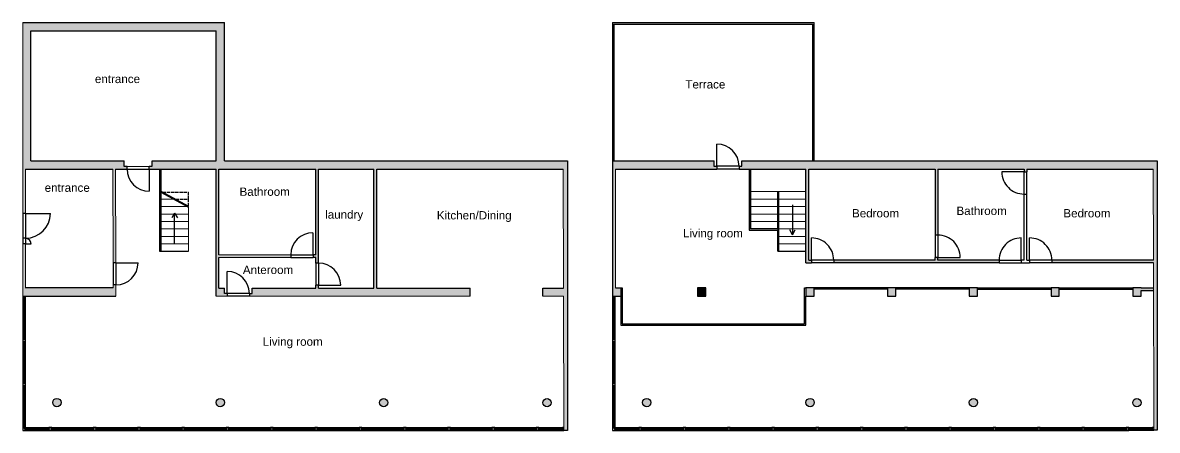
# Model space of a CAD drawing. Header units: millimetres. Extents: x 1777 to 12210, y 718 to 13284.
# Drawn here: x 4016 to 8114, y 7671 to 9146 of the extents above; entities that cross this region are included whole.
import ezdxf

# ---------------------------------------------------------------- set-up
doc = ezdxf.new("R2010")
doc.units = ezdxf.units.MM
doc.linetypes.add('ACAD_ISO02W100', pattern=[15, 12, -3])
doc.layers.add('0-construction line', color=1, linetype='Continuous', lineweight=30)
doc.layers.add('L2_VISTA', color=2, linetype='Continuous', lineweight=25)
for name, color, linetype in [('glass', 4, 'Continuous'), ('infissi', 8, 'Continuous'), ('linee a vista', 5, 'Continuous'), ('sectioned walls', 7, 'Continuous')]:
    doc.layers.add(name, color=color, linetype=linetype)
doc.styles.get("Standard").update_dxf_attribs({"font": 'arial.ttf'})

msp = doc.modelspace()

# ---------------------------------------------------------------- hatches: boundary and pattern name
at = {"layer": 'sectioned walls'}
h = msp.add_hatch(color=256, dxfattribs=at)
h.dxf.hatch_style = 1
h.paths.add_polyline_path([(4045.546, 9115.928), (4714.273, 9115.928), (4714.273, 8645.971), (4482.792, 8645.971), (4482.792, 8626.251), (4472.792, 8626.251), (4472.823, 8615.971), (4514.275, 8615.971), (4714.273, 8615.971), (4714.278, 8155.858), (4754.284, 8155.858), (4754.253, 8166.136), (4744.284, 8166.136), (4744.285, 8185.899), (4724.278, 8185.9), (4724.278, 8295.9), (4984.049, 8295.895), (4984.08, 8305.895), (4724.278, 8305.9), (4724.278, 8615.971), (5074.273, 8615.971), (5074.277, 8305.893), (5064.308, 8305.893), (5064.308, 8295.893), (5074.277, 8295.893), (5074.278, 8276.149), (5084.28, 8276.119), (5084.273, 8615.971), (5284.273, 8615.971), (5284.278, 8185.89), (5084.278, 8185.89), (5084.313, 8195.89), (5074.278, 8195.89), (5074.278, 8185.89), (4844.481, 8185.897), (4844.48, 8166.365), (4834.48, 8166.365), (4834.512, 8155.859), (5631.808, 8155.87), (5631.809, 8185.878), (5294.278, 8185.89), (5294.273, 8615.971), (5968.408, 8615.971), (5969.337, 8185.865), (5894.618, 8185.868), (5894.619, 8155.873), (5969.402, 8155.874), (5970.45, 7670.974), (5983.453, 7670.974), (5983.453, 8645.971), (4744.273, 8645.971), (4744.273, 9145.928), (4015.546, 9145.928), (4015.549, 8455.951), (4025.713, 8455.952), (4025.809, 8615.971), (4341.082, 8615.971), (4342.115, 8277.15), (4352.048, 8277.18), (4351.081, 8615.971), (4392.595, 8615.971), (4392.564, 8626.006), (4382.564, 8626.006), (4382.564, 8645.971), (4045.546, 8645.971)])
h.paths.add_polyline_path([(4352.277, 8196.953), (4342.36, 8196.922), (4342.39, 8186.922), (4025.55, 8185.956), (4025.646, 8345.952), (4015.549, 8345.951), (4015.55, 8155.831), (4352.394, 8155.831)], flags=17)
h.paths.add_polyline_path([(8114.044, 8646.005), (6613.383, 8646.005), (6613.383, 8626.284), (6603.383, 8626.284), (6603.414, 8616.005), (6844.865, 8616.005), (6844.865, 8276.784), (6864.871, 8276.791), (6864.84, 8286.784), (6854.871, 8286.784), (6854.871, 8616.005), (7311.696, 8616.005), (7311.696, 8377.039), (7321.689, 8377.007), (7321.689, 8377.008), (7321.696, 8616.005), (7632.818, 8616.005), (7632.825, 8606.007), (7642.818, 8605.977), (7642.818, 8606.005), (7642.818, 8616.005), (8098.998, 8616.005), (8099.715, 8286.784), (7733.015, 8287.063), (7733.046, 8276.784), (8099.739, 8276.784), (8101.062, 7671.007), (8114.044, 7671.007)])
h.paths.add_polyline_path([(7542.621, 8287.059), (7321.696, 8286.784), (7321.689, 8296.78), (7311.725, 8296.81), (7311.696, 8286.784), (6945.068, 8286.784), (6945.099, 8276.819), (7542.59, 8277.028)], flags=17)
h.paths.add_polyline_path([(6513.155, 8646.005), (6146.139, 8646.003), (6146.141, 8155.865), (6176.14, 8155.865), (6176.14, 8185.959), (6156.4, 8185.959), (6156.4, 8616.011), (6523.186, 8616.005), (6523.155, 8626.039), (6513.155, 8626.039)])
h.paths.add_polyline_path([(6482.985, 8186.956), (6452.985, 8186.956), (6452.985, 8155.865), (6482.985, 8155.95)], flags=0)
h.paths.add_polyline_path([(6874.864, 8186.956), (6844.864, 8186.956), (6844.864, 8155.865), (6874.864, 8155.95)], flags=17)
h.paths.add_polyline_path([(7169.947, 8186.913), (7139.947, 8186.913), (7139.947, 8155.822), (7169.947, 8155.908)], flags=17)
h.paths.add_polyline_path([(7465.029, 8186.956), (7435.029, 8186.956), (7435.029, 8155.865), (7465.029, 8155.95)], flags=17)
h.paths.add_polyline_path([(7760.111, 8186.956), (7730.111, 8186.956), (7730.111, 8155.865), (7760.111, 8155.95)], flags=17)
h.paths.add_polyline_path([(8055.194, 8176.956), (8099.957, 8177.054), (8099.935, 8187.054), (8055.194, 8186.956), (8025.194, 8186.956), (8025.194, 8155.865), (8055.194, 8155.95)], flags=17)
h.paths.add_polyline_path([(8055.194, 7771.076, 1), (8025.194, 7771.076, 1)], flags=17)
h.paths.add_polyline_path([(7435.029, 7771.292, 1), (7465.029, 7771.292, 1)], flags=17)
h.paths.add_polyline_path([(6844.864, 7771.504, 1), (6874.864, 7771.504, 1)], flags=17)
h.paths.add_polyline_path([(6284.699, 7771.504, 1), (6254.699, 7771.504, 1)])
h.paths.add_polyline_path([(5894.603, 7771.042, 1), (5924.603, 7771.042, 1)], flags=17)
h.paths.add_polyline_path([(5334.438, 7771.259, 1), (5304.438, 7771.259, 1)], flags=17)
h.paths.add_polyline_path([(4714.273, 7771.47, 1), (4744.273, 7771.47, 1)], flags=17)
h.paths.add_polyline_path([(4124.108, 7771.47, 1), (4154.108, 7771.47, 1)], flags=17)
h = msp.add_hatch(color=256, dxfattribs=at)
h.dxf.hatch_style = 1
h.paths.add_polyline_path([(6482.985, 8186.956), (6452.985, 8186.956), (6452.985, 8155.865), (6482.985, 8155.95)])

# ---------------------------------------------------------------- linework, layer by layer
for p, q in [((4015.546, 9145.928), (4744.273, 9145.928)), ((4744.273, 8645.971), (4744.273, 9145.928)), ((4045.546, 9115.928), (4714.273, 9115.928)), ((4045.546, 8645.971), (4045.546, 9115.928)), ((4714.273, 8645.971), (4714.273, 9115.928)), ((4025.809, 8615.971), (4341.082, 8615.971)), ((4045.546, 8645.971), (4382.564, 8645.971)), ((4351.081, 8615.971), (4392.595, 8615.971)), ((4472.823, 8615.971), (4514.275, 8615.971)), ((4482.792, 8645.971), (4714.273, 8645.971)), ((4509.275, 8615.971), (4509.275, 8318.637)), ((4514.275, 8615.971), (4514.275, 8318.637)), ((4514.275, 8615.971), (4714.28, 8615.971)), ((4714.278, 8155.858), (4714.273, 8615.971)), ((4714.431, 8534.577), (4714.28, 8615.971)), ((4724.278, 8615.971), (5074.273, 8615.971)), ((4724.278, 8305.9), (4724.278, 8615.971)), ((4744.273, 8645.971), (5983.453, 8645.971)), ((5074.277, 8305.893), (5074.273, 8615.971)), ((5084.28, 8276.119), (5084.273, 8615.971)), ((5084.273, 8615.971), (5284.273, 8615.971)), ((5284.278, 8185.89), (5284.273, 8615.971)), ((5294.278, 8185.89), (5294.273, 8615.971)), ((5294.273, 8615.971), (5968.408, 8615.971)), ((5983.453, 8645.971), (5983.453, 7670.974)), ((6146.139, 8646.003), (6513.155, 8646.005)), ((6146.139, 8646.003), (6146.141, 8155.865)), ((6156.4, 8616.011), (6523.186, 8616.005)), ((6603.414, 8616.005), (6844.865, 8616.005)), ((6613.383, 8646.005), (8114.044, 8646.005)), ((6844.865, 8276.784), (6844.865, 8616.005)), ((6854.871, 8286.784), (6854.871, 8616.005)), ((6854.871, 8616.005), (7311.696, 8616.005)), ((7311.696, 8616.005), (7311.696, 8377.005)), ((7321.696, 8616.005), (7321.689, 8377.008)), ((7321.696, 8616.005), (7632.818, 8616.005)), ((7632.818, 8616.005), (7632.825, 8606.008)), ((7642.818, 8616.005), (8098.998, 8616.005)), ((7642.818, 8616.005), (7642.818, 8606.005)), ((8114.044, 8646.005), (8114.044, 7671.007)), ((7632.818, 8286.784), (7632.825, 8525.779)), ((7642.818, 8286.784), (7642.79, 8525.749)), ((4509.275, 8318.637), (4514.275, 8318.637)), ((4724.278, 8185.9), (4724.278, 8295.9)), ((5074.277, 8305.893), (5064.308, 8305.893)), ((5074.277, 8295.893), (5064.308, 8295.893)), ((5074.278, 8276.149), (5074.277, 8295.893)), ((6854.871, 8286.784), (6864.84, 8286.784)), ((7311.696, 8286.784), (6945.068, 8286.784)), ((7311.696, 8286.784), (7311.724, 8296.749)), ((7321.696, 8286.784), (7321.689, 8296.779)), ((7542.621, 8287.059), (7321.696, 8286.784)), ((7632.818, 8286.784), (7622.849, 8286.784)), ((7642.818, 8286.784), (7652.787, 8286.784)), ((8099.739, 8286.784), (7733.014, 8287.063)), ((6844.865, 8276.784), (6864.871, 8276.791)), ((7542.59, 8277.028), (6945.099, 8276.819)), ((7622.818, 8276.784), (7652.818, 8276.784)), ((8099.739, 8276.784), (7733.046, 8276.784)), ((4342.39, 8186.922), (4025.55, 8185.956)), ((4724.278, 8185.9), (4744.285, 8185.899)), ((4744.284, 8166.136), (4744.285, 8185.899)), ((4754.253, 8166.136), (4744.284, 8166.136)), ((4834.48, 8166.365), (4844.48, 8166.365)), ((4844.48, 8166.365), (4844.481, 8185.897)), ((4844.481, 8185.897), (5074.278, 8185.89)), ((5074.278, 8185.89), (5074.278, 8195.89)), ((5084.278, 8185.89), (5084.313, 8195.89)), ((5084.278, 8185.89), (5284.278, 8185.89)), ((5294.278, 8185.89), (5631.809, 8185.878)), ((5631.808, 8155.87), (5631.809, 8185.878)), ((5894.619, 8155.873), (5894.618, 8185.868)), ((5894.618, 8185.868), (5969.337, 8185.865)), ((6156.4, 8185.959), (6176.14, 8185.959)), ((6176.14, 8185.959), (6176.14, 8155.865)), ((6482.985, 8186.956), (6452.985, 8186.956)), ((6452.985, 8186.956), (6452.985, 8155.865)), ((6482.985, 8155.865), (6482.985, 8186.956)), ((6844.864, 8186.956), (6844.864, 8155.865)), ((6874.864, 8186.956), (6844.864, 8186.956)), ((6874.864, 8155.865), (6874.864, 8186.956)), ((7139.947, 8186.913), (7139.947, 8155.822)), ((7169.947, 8186.913), (7139.947, 8186.913)), ((7169.947, 8155.822), (7169.947, 8186.913)), ((7435.029, 8186.956), (7435.029, 8155.865)), ((7465.029, 8186.956), (7435.029, 8186.956)), ((7465.029, 8155.865), (7465.029, 8186.956)), ((7730.111, 8186.956), (7730.111, 8155.865)), ((7760.111, 8186.956), (7730.111, 8186.956)), ((7760.111, 8155.865), (7760.111, 8186.956)), ((8025.194, 8186.956), (8025.194, 8155.865)), ((8055.194, 8186.956), (8025.194, 8186.956)), ((8055.194, 8186.956), (8099.935, 8187.054)), ((8055.194, 8176.956), (8099.935, 8177.054)), ((8055.194, 8155.865), (8055.194, 8176.956)), ((4015.55, 8155.831), (4352.394, 8155.831)), ((6146.141, 8155.865), (6176.14, 8155.865)), ((6452.985, 8155.865), (6482.985, 8155.95)), ((6844.864, 8155.865), (6874.864, 8155.95)), ((7139.947, 8155.822), (7169.946, 8155.908)), ((7435.029, 8155.865), (7465.029, 8155.95)), ((7730.111, 8155.865), (7760.111, 8155.95)), ((8025.194, 8155.865), (8055.193, 8155.95)), ((5983.453, 7670.974), (5970.472, 7670.974)), ((8114.044, 7671.007), (8101.062, 7671.007))]:
    msp.add_line(p, q)
at = {"layer": '0-construction line', "color": 0, "lineweight": 0}
for p, q in [((4015.549, 8455.951), (4015.546, 9145.928)), ((4025.713, 8455.952), (4025.809, 8615.977)), ((6156.4, 8185.959), (6156.4, 8616.011)), ((4015.55, 8155.831), (4015.549, 8345.951)), ((4025.55, 8185.926), (4025.646, 8345.952)), ((4984.08, 8305.895), (4724.278, 8305.9)), ((4984.049, 8295.895), (4724.278, 8295.9)), ((5631.808, 8155.87), (4714.278, 8155.858)), ((5969.402, 8155.874), (5894.617, 8155.873))]:
    msp.add_line(p, q, dxfattribs=at)
at = {"layer": 'glass', "color": 0, "linetype": 'Continuous', "lineweight": 0}
for p, q in [((4341.082, 8615.971), (4342.115, 8277.15)), ((4351.081, 8615.971), (4352.048, 8277.18)), ((4342.36, 8196.922), (4342.39, 8186.922)), ((4352.277, 8196.953), (4352.394, 8155.831))]:
    msp.add_line(p, q, dxfattribs=at)
at = {"layer": 'glass', "color": 0, "lineweight": 0}
for p, q in [((5968.408, 8615.971), (5969.337, 8185.865)), ((8098.998, 8616.005), (8099.715, 8286.784)), ((8099.739, 8276.784), (8101.062, 7671.007)), ((5969.402, 8155.874), (5970.45, 7670.974))]:
    msp.add_line(p, q, dxfattribs=at)
at = {"layer": 'glass', "color": 8}
for p, q in [((4015.55, 8150.831), (4015.55, 8000.94)), ((4025.55, 8000.94), (4025.55, 8150.831)), ((6146.141, 8150.865), (6146.141, 8000.974)), ((6156.141, 8000.974), (6156.141, 8150.865)), ((4015.55, 7990.94), (4015.55, 7840.94)), ((4025.55, 7840.94), (4025.55, 7990.94)), ((6146.141, 7990.974), (6146.141, 7840.974)), ((6156.141, 7840.974), (6156.141, 7990.974)), ((4015.55, 7830.94), (4015.55, 7680.94)), ((4025.55, 7680.94), (4025.55, 7830.94)), ((6146.141, 7830.974), (6146.141, 7680.974)), ((6156.141, 7680.974), (6156.141, 7830.974)), ((4025.55, 7680.94), (4110.55, 7680.94)), ((4025.55, 7670.94), (4110.55, 7670.94)), ((4120.55, 7680.94), (4270.55, 7680.94)), ((4120.55, 7670.94), (4270.55, 7670.94)), ((4280.55, 7680.94), (4430.55, 7680.94)), ((4280.55, 7670.94), (4430.55, 7670.94)), ((4440.55, 7680.94), (4590.55, 7680.94)), ((4440.55, 7670.94), (4590.55, 7670.94)), ((4600.55, 7680.94), (4750.55, 7680.94)), ((4600.55, 7670.94), (4750.55, 7670.94)), ((4760.55, 7680.94), (4910.55, 7680.94)), ((4760.55, 7670.94), (4910.55, 7670.94)), ((4920.55, 7680.94), (5070.55, 7680.94)), ((4920.55, 7670.94), (5070.55, 7670.94)), ((5080.55, 7680.94), (5230.55, 7680.94)), ((5080.55, 7670.94), (5230.55, 7670.94)), ((5240.55, 7680.94), (5390.55, 7680.94)), ((5240.55, 7670.94), (5390.55, 7670.94)), ((5400.55, 7680.94), (5550.55, 7680.94)), ((5400.55, 7670.94), (5550.55, 7670.94)), ((5560.55, 7680.94), (5710.55, 7680.94)), ((5560.55, 7670.94), (5710.55, 7670.94)), ((5720.55, 7680.94), (5870.55, 7680.94)), ((5720.55, 7670.94), (5870.55, 7670.94)), ((5880.55, 7680.974), (5965.472, 7680.974)), ((5880.55, 7670.974), (5965.472, 7670.974)), ((6156.141, 7680.974), (6241.141, 7680.974)), ((6156.141, 7670.974), (6241.141, 7670.974)), ((6251.141, 7680.974), (6401.141, 7680.974)), ((6251.141, 7670.974), (6401.141, 7670.974)), ((6411.141, 7680.974), (6561.141, 7680.974)), ((6411.141, 7670.974), (6561.141, 7670.974)), ((6571.141, 7680.974), (6721.141, 7680.974)), ((6571.141, 7670.974), (6721.141, 7670.974)), ((6731.141, 7680.974), (6881.141, 7680.974)), ((6731.141, 7670.974), (6881.141, 7670.974)), ((6891.141, 7680.974), (7041.141, 7680.974)), ((6891.141, 7670.974), (7041.141, 7670.974)), ((7051.141, 7680.974), (7201.141, 7680.974)), ((7051.141, 7670.974), (7201.141, 7670.974)), ((7211.141, 7680.974), (7361.141, 7680.974)), ((7211.141, 7670.974), (7361.141, 7670.974)), ((7371.141, 7680.974), (7521.141, 7680.974)), ((7371.141, 7670.974), (7521.141, 7670.974)), ((7531.141, 7680.974), (7681.141, 7680.974)), ((7531.141, 7670.974), (7681.141, 7670.974)), ((7691.141, 7680.974), (7841.141, 7680.974)), ((7691.141, 7670.974), (7841.141, 7670.974)), ((7851.141, 7680.974), (8001.141, 7680.974)), ((7851.141, 7670.974), (8001.141, 7670.974)), ((8011.141, 7681.007), (8096.062, 7681.007)), ((8011.141, 7671.007), (8096.062, 7671.007))]:
    msp.add_line(p, q, dxfattribs=at)
at = {"layer": 'glass', "color": 4, "linetype": 'Continuous', "lineweight": 0}
for p, q in [((4018.55, 8150.831), (4018.55, 8000.831)), ((4022.55, 8150.831), (4022.55, 8000.831)), ((6149.141, 8150.865), (6149.141, 8000.865)), ((6153.141, 8150.865), (6153.141, 8000.865)), ((4018.55, 7840.94), (4018.55, 7990.94)), ((4022.55, 7840.94), (4022.55, 7990.94)), ((6149.141, 7840.974), (6149.141, 7990.974)), ((6153.141, 7840.974), (6153.141, 7990.974)), ((4018.55, 7680.94), (4018.55, 7830.94)), ((4022.55, 7680.94), (4022.55, 7830.94)), ((6149.141, 7680.974), (6149.141, 7830.974)), ((6153.141, 7680.974), (6153.141, 7830.974)), ((4025.55, 7677.94), (4110.55, 7677.94)), ((4025.55, 7673.94), (4110.55, 7673.94)), ((4120.55, 7677.94), (4270.55, 7677.94)), ((4120.55, 7673.94), (4270.55, 7673.94)), ((4280.55, 7677.94), (4430.55, 7677.94)), ((4280.55, 7673.94), (4430.55, 7673.94)), ((4440.55, 7677.94), (4590.55, 7677.94)), ((4440.55, 7673.94), (4590.55, 7673.94)), ((4600.55, 7677.94), (4750.55, 7677.94)), ((4600.55, 7673.94), (4750.55, 7673.94)), ((4760.55, 7677.94), (4910.55, 7677.94)), ((4760.55, 7673.94), (4910.55, 7673.94)), ((4920.55, 7677.94), (5070.55, 7677.94)), ((4920.55, 7673.94), (5070.55, 7673.94)), ((5080.55, 7677.94), (5230.55, 7677.94)), ((5080.55, 7673.94), (5230.55, 7673.94)), ((5240.55, 7677.94), (5390.55, 7677.94)), ((5240.55, 7673.94), (5390.55, 7673.94)), ((5400.55, 7677.94), (5550.55, 7677.94)), ((5400.55, 7673.94), (5550.55, 7673.94)), ((5560.55, 7677.94), (5710.55, 7677.94)), ((5560.55, 7673.94), (5710.55, 7673.94)), ((5720.55, 7677.94), (5870.55, 7677.94)), ((5720.55, 7673.94), (5870.55, 7673.94)), ((5880.55, 7677.94), (5965.472, 7677.974)), ((5880.55, 7673.974), (5965.472, 7673.974)), ((6156.141, 7677.974), (6241.141, 7677.974)), ((6156.141, 7673.974), (6241.141, 7673.974)), ((6251.141, 7677.974), (6401.141, 7677.974)), ((6251.141, 7673.974), (6401.141, 7673.974)), ((6411.141, 7677.974), (6561.141, 7677.974)), ((6411.141, 7673.974), (6561.141, 7673.974)), ((6571.141, 7677.974), (6721.141, 7677.974)), ((6571.141, 7673.974), (6721.141, 7673.974)), ((6731.141, 7677.974), (6881.141, 7677.974)), ((6731.141, 7673.974), (6881.141, 7673.974)), ((6891.141, 7677.974), (7041.141, 7677.974)), ((6891.141, 7673.974), (7041.141, 7673.974)), ((7051.141, 7677.974), (7201.141, 7677.974)), ((7051.141, 7673.974), (7201.141, 7673.974)), ((7211.141, 7677.974), (7361.141, 7677.974)), ((7211.141, 7673.974), (7361.141, 7673.974)), ((7371.141, 7677.974), (7521.141, 7677.974)), ((7371.141, 7673.974), (7521.141, 7673.974)), ((7531.141, 7677.974), (7681.141, 7677.974)), ((7531.141, 7673.974), (7681.141, 7673.974)), ((7691.141, 7677.974), (7841.141, 7677.974)), ((7691.141, 7673.974), (7841.141, 7673.974)), ((7851.141, 7677.974), (8001.141, 7677.974)), ((7851.141, 7673.974), (8001.141, 7673.974)), ((8011.141, 7677.974), (8096.062, 7678.007)), ((8011.141, 7674.007), (8096.062, 7674.007))]:
    msp.add_line(p, q, dxfattribs=at)
at = {"layer": 'infissi'}
for p, q in [((6523.155, 8626.284), (6523.155, 8706.284)), ((4392.564, 8626.006), (4472.792, 8626.251)), ((4392.596, 8615.742), (4392.564, 8626.006)), ((4392.595, 8615.971), (4472.823, 8615.971)), ((4472.823, 8615.971), (4472.792, 8626.251)), ((4472.823, 8615.971), (4472.823, 8535.971)), ((6603.383, 8626.284), (6523.155, 8626.284)), ((6523.155, 8626.039), (6523.186, 8616.005)), ((6603.413, 8616.249), (6523.186, 8616.005)), ((6603.383, 8626.284), (6603.413, 8616.249)), ((7632.546, 8606.008), (7552.546, 8606.008)), ((7632.546, 8606.008), (7642.818, 8605.977)), ((7632.825, 8525.779), (7632.825, 8606.008)), ((7642.79, 8525.749), (7642.818, 8606.005)), ((7632.825, 8525.78), (7642.79, 8525.749)), ((4025.679, 8455.952), (4015.549, 8455.951)), ((4015.549, 8455.951), (4015.549, 8345.951)), ((4025.679, 8455.952), (4115.679, 8455.952)), ((4025.679, 8455.952), (4025.68, 8345.952)), ((4025.679, 8365.952), (4015.549, 8365.951)), ((5064.308, 8305.928), (5064.308, 8385.928)), ((6864.839, 8287.063), (6864.839, 8367.063)), ((7311.724, 8377.039), (7311.696, 8296.783)), ((7321.689, 8377.007), (7311.724, 8377.039)), ((7321.689, 8377.008), (7321.689, 8296.779)), ((7622.849, 8287.063), (7622.849, 8367.063)), ((7652.787, 8287.063), (7652.787, 8367.063)), ((4025.679, 8345.952), (4015.549, 8345.951)), ((4025.679, 8345.952), (4045.679, 8345.952)), ((4984.081, 8306.157), (4984.049, 8295.893)), ((4984.049, 8295.893), (5064.308, 8295.893)), ((4984.08, 8305.895), (5064.08, 8305.928)), ((5064.308, 8305.893), (5064.308, 8295.893)), ((6864.839, 8287.063), (6864.871, 8276.791)), ((6945.068, 8286.784), (6864.839, 8286.784)), ((6945.068, 8286.784), (6945.099, 8276.819)), ((7321.969, 8296.779), (7311.696, 8296.81)), ((7321.969, 8296.779), (7401.969, 8296.779)), ((7542.621, 8287.063), (7542.59, 8277.028)), ((7542.621, 8287.063), (7622.849, 8286.784)), ((7622.849, 8287.063), (7622.818, 8276.784)), ((7733.015, 8287.063), (7652.787, 8286.784)), ((7652.787, 8287.063), (7652.818, 8276.784)), ((7733.015, 8287.063), (7733.046, 8276.784)), ((4352.394, 8277.181), (4342.115, 8277.15)), ((4342.115, 8277.15), (4342.36, 8196.922)), ((4352.048, 8277.18), (4352.277, 8196.953)), ((4352.394, 8277.181), (4432.394, 8277.181)), ((4754.253, 8166.136), (4754.253, 8246.136)), ((5084.542, 8276.118), (5074.278, 8276.149)), ((5074.278, 8276.149), (5074.278, 8195.89)), ((5084.28, 8276.119), (5084.313, 8196.118)), ((6945.099, 8276.819), (6864.843, 8276.791)), ((7542.624, 8277.033), (7622.818, 8276.784)), ((7733.046, 8276.784), (7652.818, 8276.784)), ((4352.623, 8196.954), (4342.36, 8196.922)), ((4754.253, 8166.136), (4754.284, 8155.857)), ((4834.481, 8166.136), (4754.253, 8166.136)), ((4834.512, 8156.102), (4754.284, 8155.857)), ((4834.48, 8166.365), (4834.512, 8156.102)), ((5084.278, 8195.89), (5074.278, 8195.89)), ((5084.313, 8195.89), (5164.313, 8195.89))]:
    msp.add_line(p, q, dxfattribs=at)
for centre, radius, start, end in [((6523.383, 8626.285), 80, 0.163469, 90), ((4472.595, 8615.971), 80, 180.163469, 270), ((7632.545, 8605.781), 80.001, 179.83701, 270.20012), ((4025.679, 8455.952), 90, 270, 0), ((4025.679, 8345.952), 20, 0, 90), ((5064.08, 8305.928), 80, 90, 179.836531), ((6865.067, 8287.063), 80.001, 359.79988, 90.16299), ((7321.969, 8297.007), 80.001, 359.83701, 90.20012), ((7622.621, 8287.064), 80, 89.836763, 180.000699), ((7653.014, 8287.064), 80, 359.999301, 90.163237), ((4352.395, 8276.953), 80, 270.163469, 0), ((4754.481, 8166.137), 80, 0.163469, 90), ((5084.313, 8196.118), 80, 0, 89.836531)]:
    msp.add_arc(centre, radius, start, end, dxfattribs=at)
at = {"layer": 'L2_VISTA'}
for p, q in [((6796.156, 8486.897), (6796.156, 8378.67)), ((4564.275, 8456.864), (4554.275, 8439.544)), ((4564.275, 8348.637), (4564.275, 8456.864)), ((4564.275, 8456.864), (4574.275, 8439.544)), ((6796.156, 8378.67), (6786.156, 8395.991)), ((6796.156, 8378.67), (6806.156, 8395.991))]:
    msp.add_line(p, q, dxfattribs=at)
at = {"layer": 'linee a vista'}
for p, q in [((6146.137, 9145.961), (6874.864, 9145.961)), ((6146.137, 9145.961), (6146.139, 8646.003)), ((6151.137, 9140.961), (6151.139, 8646.003)), ((6151.137, 9140.961), (6869.864, 9140.961)), ((6869.864, 8646.005), (6869.864, 9140.961)), ((6874.864, 8646.005), (6874.864, 9145.961)), ((6639.866, 8616.005), (6639.866, 8394.897)), ((6644.866, 8616.005), (6644.866, 8399.897)), ((6742.982, 8399.897), (6743.019, 8534.638)), ((6743.019, 8534.638), (6747.019, 8534.637)), ((6746.96, 8318.67), (6747.019, 8534.638)), ((6639.866, 8394.897), (6742.981, 8394.869)), ((6742.982, 8399.897), (6644.975, 8399.897)), ((6742.96, 8318.67), (6742.981, 8394.869)), ((6742.982, 8399.897), (6742.981, 8394.869)), ((4514.275, 8318.637), (4614.275, 8318.637)), ((6742.96, 8318.671), (6746.96, 8318.67)), ((6746.96, 8318.67), (6844.865, 8318.67)), ((6176.14, 8185.959), (6181.14, 8185.959)), ((6181.14, 8185.959), (6181.14, 8055.908)), ((6839.864, 8055.908), (6839.864, 8186.956)), ((6839.864, 8186.956), (6844.864, 8186.956)), ((7139.947, 8186.956), (6874.864, 8186.956)), ((7139.947, 8181.956), (6874.864, 8181.956)), ((7435.029, 8186.956), (7169.947, 8186.956)), ((7435.029, 8181.956), (7169.947, 8181.956)), ((7465.029, 8186.956), (7730.111, 8186.956)), ((7465.029, 8181.956), (7730.111, 8181.956)), ((7760.111, 8186.956), (8025.194, 8186.956)), ((7760.111, 8181.956), (8025.194, 8181.956)), ((6176.14, 8155.865), (6176.146, 8050.908)), ((6844.864, 8050.908), (6844.864, 8155.865)), ((6176.146, 8050.908), (6844.864, 8050.908)), ((6181.14, 8055.908), (6839.864, 8055.908))]:
    msp.add_line(p, q, dxfattribs=at)
at = {"layer": 'linee a vista', "color": 3}
for p, q in [((4514.275, 8536.576), (4614.428, 8482.298)), ((4514.275, 8532.576), (4614.428, 8478.298))]:
    msp.add_line(p, q, dxfattribs=at)
at = {"layer": 'linee a vista', "linetype": 'ACAD_ISO02W100'}
for p, q in [((4521.849, 8532.472), (4614.378, 8532.391)), ((4614.403, 8507.345), (4614.378, 8532.391)), ((4568.06, 8507.428), (4614.403, 8507.345)), ((4614.428, 8482.298), (4614.403, 8507.345))]:
    msp.add_line(p, q, dxfattribs=at)
at = {"layer": 'linee a vista', "lineweight": 0}
for p, q in [((6743.019, 8534.638), (6644.925, 8534.638)), ((6844.865, 8534.638), (6747.019, 8534.637)), ((4560.679, 8507.428), (4514.334, 8507.428)), ((6743.012, 8507.638), (6644.925, 8507.638)), ((6844.865, 8507.638), (6747.012, 8507.638)), ((4610.499, 8480.428), (4514.334, 8480.428)), ((4614.588, 8453.428), (4514.334, 8453.428)), ((4614.428, 8478.298), (4614.454, 8453.252)), ((4614.454, 8453.252), (4614.454, 8399.688)), ((6743.004, 8480.461), (6644.925, 8480.461)), ((6742.997, 8453.461), (6644.925, 8453.461)), ((6844.865, 8453.461), (6746.997, 8453.461)), ((6844.865, 8480.461), (6747.004, 8480.461)), ((4614.638, 8426.864), (4514.384, 8426.864)), ((6742.99, 8426.897), (6644.975, 8426.897)), ((6844.865, 8426.897), (6746.99, 8426.897)), ((4614.529, 8372.594), (4514.275, 8372.594)), ((4614.638, 8399.864), (4514.384, 8399.864)), ((4614.454, 8399.688), (4614.454, 8345.594)), ((6742.982, 8399.897), (6644.975, 8399.897)), ((6844.865, 8372.628), (6746.975, 8372.628)), ((6844.865, 8399.897), (6746.982, 8399.897)), ((4614.529, 8345.594), (4514.275, 8345.594)), ((4614.454, 8345.594), (4614.275, 8318.637)), ((6844.865, 8345.628), (6746.967, 8345.628))]:
    msp.add_line(p, q, dxfattribs=at)
at = {"layer": 'linee a vista', "color": 5, "lineweight": 0}
for p, q in [((4614.454, 8426.252), (4614.454, 8453.252)), ((4614.504, 8372.688), (4614.504, 8399.688))]:
    msp.add_line(p, q, dxfattribs=at)
at = {"layer": 'sectioned walls'}
for p, q in [((4382.564, 8626.006), (4382.564, 8645.971)), ((4392.564, 8626.006), (4382.564, 8626.006)), ((4472.792, 8626.251), (4482.792, 8626.251)), ((4482.792, 8626.251), (4482.792, 8645.971)), ((6513.155, 8626.039), (6513.155, 8646.005)), ((6523.155, 8626.039), (6513.155, 8626.039)), ((6603.383, 8626.284), (6613.383, 8626.284)), ((6613.383, 8626.284), (6613.383, 8646.005)), ((4015.55, 8155.831), (4015.55, 8150.831)), ((4015.55, 8150.831), (4018.55, 8150.831)), ((4018.55, 8150.831), (4018.55, 8152.831)), ((4018.55, 8152.831), (4022.55, 8152.831)), ((4022.55, 8152.831), (4022.55, 8150.831)), ((4022.55, 8150.831), (4025.55, 8150.831)), ((4025.55, 8150.831), (4025.55, 8155.831)), ((6146.141, 8155.865), (6146.141, 8150.865)), ((6146.141, 8150.865), (6149.141, 8150.865)), ((6149.141, 8150.865), (6149.141, 8152.865)), ((6149.141, 8152.865), (6153.141, 8152.865)), ((6153.141, 8152.865), (6153.141, 8150.865)), ((6153.141, 8150.865), (6156.141, 8150.865)), ((6156.141, 8150.865), (6156.141, 8155.865)), ((5970.472, 7680.974), (5965.472, 7680.974)), ((5965.472, 7680.974), (5965.472, 7677.974)), ((5965.472, 7677.974), (5967.472, 7677.974)), ((5967.472, 7673.974), (5965.472, 7673.974)), ((5965.472, 7673.974), (5965.472, 7670.974)), ((5965.472, 7670.974), (5970.472, 7670.974)), ((5967.472, 7677.974), (5967.472, 7673.974)), ((8101.062, 7681.007), (8096.062, 7681.007)), ((8096.062, 7681.007), (8096.062, 7678.007)), ((8096.062, 7678.007), (8098.062, 7678.007)), ((8098.062, 7674.007), (8096.062, 7674.007)), ((8096.062, 7674.007), (8096.062, 7671.007)), ((8096.062, 7671.007), (8101.062, 7671.007)), ((8098.062, 7678.007), (8098.062, 7674.007))]:
    msp.add_line(p, q, dxfattribs=at)
for points in [[(4015.55, 8000.94), (4015.55, 7990.94), (4018.55, 7990.94), (4018.55, 7992.94), (4022.55, 7992.94), (4022.55, 7990.94), (4025.55, 7990.94), (4025.55, 8000.94), (4022.55, 8000.94), (4022.55, 7998.94), (4018.55, 7998.94), (4018.55, 8000.94)], [(6146.141, 8000.974), (6146.141, 7990.974), (6149.141, 7990.974), (6149.141, 7992.974), (6153.141, 7992.974), (6153.141, 7990.974), (6156.141, 7990.974), (6156.141, 8000.974), (6153.141, 8000.974), (6153.141, 7998.974), (6149.141, 7998.974), (6149.141, 8000.974)], [(4015.55, 7840.94), (4015.55, 7830.94), (4018.55, 7830.94), (4018.55, 7832.94), (4022.55, 7832.94), (4022.55, 7830.94), (4025.55, 7830.94), (4025.55, 7840.94), (4022.55, 7840.94), (4022.55, 7838.94), (4018.55, 7838.94), (4018.55, 7840.94)], [(6146.141, 7840.974), (6146.141, 7830.974), (6149.141, 7830.974), (6149.141, 7832.974), (6153.141, 7832.974), (6153.141, 7830.974), (6156.141, 7830.974), (6156.141, 7840.974), (6153.141, 7840.974), (6153.141, 7838.974), (6149.141, 7838.974), (6149.141, 7840.974)], [(4015.55, 7670.94), (4025.55, 7670.94), (4025.55, 7673.94), (4023.55, 7673.94), (4023.55, 7677.94), (4025.55, 7677.94), (4025.55, 7680.94), (4022.55, 7680.94), (4022.55, 7678.94), (4018.55, 7678.94), (4018.55, 7680.94), (4015.55, 7680.94)], [(4120.55, 7680.94), (4110.55, 7680.94), (4110.55, 7677.94), (4112.55, 7677.94), (4112.55, 7673.94), (4110.55, 7673.94), (4110.55, 7670.94), (4120.55, 7670.94), (4120.55, 7673.94), (4118.55, 7673.94), (4118.55, 7677.94), (4120.55, 7677.94)], [(4280.55, 7680.94), (4270.55, 7680.94), (4270.55, 7677.94), (4272.55, 7677.94), (4272.55, 7673.94), (4270.55, 7673.94), (4270.55, 7670.94), (4280.55, 7670.94), (4280.55, 7673.94), (4278.55, 7673.94), (4278.55, 7677.94), (4280.55, 7677.94)], [(4440.55, 7680.94), (4430.55, 7680.94), (4430.55, 7677.94), (4432.55, 7677.94), (4432.55, 7673.94), (4430.55, 7673.94), (4430.55, 7670.94), (4440.55, 7670.94), (4440.55, 7673.94), (4438.55, 7673.94), (4438.55, 7677.94), (4440.55, 7677.94)], [(4600.55, 7680.94), (4590.55, 7680.94), (4590.55, 7677.94), (4592.55, 7677.94), (4592.55, 7673.94), (4590.55, 7673.94), (4590.55, 7670.94), (4600.55, 7670.94), (4600.55, 7673.94), (4598.55, 7673.94), (4598.55, 7677.94), (4600.55, 7677.94)], [(4760.55, 7680.94), (4750.55, 7680.94), (4750.55, 7677.94), (4752.55, 7677.94), (4752.55, 7673.94), (4750.55, 7673.94), (4750.55, 7670.94), (4760.55, 7670.94), (4760.55, 7673.94), (4758.55, 7673.94), (4758.55, 7677.94), (4760.55, 7677.94)], [(4920.55, 7680.94), (4910.55, 7680.94), (4910.55, 7677.94), (4912.55, 7677.94), (4912.55, 7673.94), (4910.55, 7673.94), (4910.55, 7670.94), (4920.55, 7670.94), (4920.55, 7673.94), (4918.55, 7673.94), (4918.55, 7677.94), (4920.55, 7677.94)], [(5080.55, 7680.94), (5070.55, 7680.94), (5070.55, 7677.94), (5072.55, 7677.94), (5072.55, 7673.94), (5070.55, 7673.94), (5070.55, 7670.94), (5080.55, 7670.94), (5080.55, 7673.94), (5078.55, 7673.94), (5078.55, 7677.94), (5080.55, 7677.94)], [(5240.55, 7680.94), (5230.55, 7680.94), (5230.55, 7677.94), (5232.55, 7677.94), (5232.55, 7673.94), (5230.55, 7673.94), (5230.55, 7670.94), (5240.55, 7670.94), (5240.55, 7673.94), (5238.55, 7673.94), (5238.55, 7677.94), (5240.55, 7677.94)], [(5400.55, 7680.94), (5390.55, 7680.94), (5390.55, 7677.94), (5392.55, 7677.94), (5392.55, 7673.94), (5390.55, 7673.94), (5390.55, 7670.94), (5400.55, 7670.94), (5400.55, 7673.94), (5398.55, 7673.94), (5398.55, 7677.94), (5400.55, 7677.94)], [(5560.55, 7680.94), (5550.55, 7680.94), (5550.55, 7677.94), (5552.55, 7677.94), (5552.55, 7673.94), (5550.55, 7673.94), (5550.55, 7670.94), (5560.55, 7670.94), (5560.55, 7673.94), (5558.55, 7673.94), (5558.55, 7677.94), (5560.55, 7677.94)], [(5720.55, 7680.94), (5710.55, 7680.94), (5710.55, 7677.94), (5712.55, 7677.94), (5712.55, 7673.94), (5710.55, 7673.94), (5710.55, 7670.94), (5720.55, 7670.94), (5720.55, 7673.94), (5718.55, 7673.94), (5718.55, 7677.94), (5720.55, 7677.94)], [(5880.55, 7680.94), (5870.55, 7680.94), (5870.55, 7677.94), (5872.55, 7677.94), (5872.55, 7673.94), (5870.55, 7673.94), (5870.55, 7670.94), (5880.55, 7670.94), (5880.55, 7673.94), (5878.55, 7673.94), (5878.55, 7677.94), (5880.55, 7677.94)], [(6146.141, 7670.974), (6156.141, 7670.974), (6156.141, 7673.974), (6154.141, 7673.974), (6154.141, 7677.974), (6156.141, 7677.974), (6156.141, 7680.974), (6153.141, 7680.974), (6153.141, 7678.974), (6149.141, 7678.974), (6149.141, 7680.974), (6146.141, 7680.974)], [(6251.141, 7680.974), (6241.141, 7680.974), (6241.141, 7677.974), (6243.141, 7677.974), (6243.141, 7673.974), (6241.141, 7673.974), (6241.141, 7670.974), (6251.141, 7670.974), (6251.141, 7673.974), (6249.141, 7673.974), (6249.141, 7677.974), (6251.141, 7677.974)], [(6411.141, 7680.974), (6401.141, 7680.974), (6401.141, 7677.974), (6403.141, 7677.974), (6403.141, 7673.974), (6401.141, 7673.974), (6401.141, 7670.974), (6411.141, 7670.974), (6411.141, 7673.974), (6409.141, 7673.974), (6409.141, 7677.974), (6411.141, 7677.974)], [(6571.141, 7680.974), (6561.141, 7680.974), (6561.141, 7677.974), (6563.141, 7677.974), (6563.141, 7673.974), (6561.141, 7673.974), (6561.141, 7670.974), (6571.141, 7670.974), (6571.141, 7673.974), (6569.141, 7673.974), (6569.141, 7677.974), (6571.141, 7677.974)], [(6731.141, 7680.974), (6721.141, 7680.974), (6721.141, 7677.974), (6723.141, 7677.974), (6723.141, 7673.974), (6721.141, 7673.974), (6721.141, 7670.974), (6731.141, 7670.974), (6731.141, 7673.974), (6729.141, 7673.974), (6729.141, 7677.974), (6731.141, 7677.974)], [(6891.141, 7680.974), (6881.141, 7680.974), (6881.141, 7677.974), (6883.141, 7677.974), (6883.141, 7673.974), (6881.141, 7673.974), (6881.141, 7670.974), (6891.141, 7670.974), (6891.141, 7673.974), (6889.141, 7673.974), (6889.141, 7677.974), (6891.141, 7677.974)], [(7051.141, 7680.974), (7041.141, 7680.974), (7041.141, 7677.974), (7043.141, 7677.974), (7043.141, 7673.974), (7041.141, 7673.974), (7041.141, 7670.974), (7051.141, 7670.974), (7051.141, 7673.974), (7049.141, 7673.974), (7049.141, 7677.974), (7051.141, 7677.974)], [(7211.141, 7680.974), (7201.141, 7680.974), (7201.141, 7677.974), (7203.141, 7677.974), (7203.141, 7673.974), (7201.141, 7673.974), (7201.141, 7670.974), (7211.141, 7670.974), (7211.141, 7673.974), (7209.141, 7673.974), (7209.141, 7677.974), (7211.141, 7677.974)], [(7371.141, 7680.974), (7361.141, 7680.974), (7361.141, 7677.974), (7363.141, 7677.974), (7363.141, 7673.974), (7361.141, 7673.974), (7361.141, 7670.974), (7371.141, 7670.974), (7371.141, 7673.974), (7369.141, 7673.974), (7369.141, 7677.974), (7371.141, 7677.974)], [(7531.141, 7680.974), (7521.141, 7680.974), (7521.141, 7677.974), (7523.141, 7677.974), (7523.141, 7673.974), (7521.141, 7673.974), (7521.141, 7670.974), (7531.141, 7670.974), (7531.141, 7673.974), (7529.141, 7673.974), (7529.141, 7677.974), (7531.141, 7677.974)], [(7691.141, 7680.974), (7681.141, 7680.974), (7681.141, 7677.974), (7683.141, 7677.974), (7683.141, 7673.974), (7681.141, 7673.974), (7681.141, 7670.974), (7691.141, 7670.974), (7691.141, 7673.974), (7689.141, 7673.974), (7689.141, 7677.974), (7691.141, 7677.974)], [(7851.141, 7680.974), (7841.141, 7680.974), (7841.141, 7677.974), (7843.141, 7677.974), (7843.141, 7673.974), (7841.141, 7673.974), (7841.141, 7670.974), (7851.141, 7670.974), (7851.141, 7673.974), (7849.141, 7673.974), (7849.141, 7677.974), (7851.141, 7677.974)], [(8011.141, 7680.974), (8001.141, 7680.974), (8001.141, 7677.974), (8003.141, 7677.974), (8003.141, 7673.974), (8001.141, 7673.974), (8001.141, 7670.974), (8011.141, 7670.974), (8011.141, 7673.974), (8009.141, 7673.974), (8009.141, 7677.974), (8011.141, 7677.974)]]:
    msp.add_lwpolyline(points, close=True, dxfattribs=at)
for centre in [(4139.108, 7771.47), (4729.273, 7771.47), (5319.438, 7771.259), (5909.603, 7771.042), (6269.699, 7771.504), (6859.864, 7771.504), (7450.029, 7771.292), (8040.194, 7771.076)]:
    msp.add_circle(centre, 15, dxfattribs=at)

# ---------------------------------------------------------------- texts
at = {"layer": 'linee a vista', "color": 3, "linetype": 'ACAD_ISO02W100', "lineweight": 0, "char_height": 30, "attachment_point": 1}
for s, insert in [('entrance', (4276.434, 8957.352)), ('Terrace', (6409.362, 8937.815)), ('entrance', (4094.861, 8563.905)), ('Bathroom', (4798.869, 8549.421)), ('laundry', (5108.173, 8467.013)), ('Kitchen/Dining', (5511.543, 8464.031)), ('Bedroom', (7011.32, 8471.408)), ('Bathroom', (7388.634, 8480.126)), ('Bedroom', (7774.672, 8471.408)), ('Living room', (6400.572, 8399.071)), ('Anteroom', (4810.968, 8266.7)), ('Living room', (4882.579, 8006.953))]:
    msp.add_mtext_dynamic_manual_height_columns(s, width=567.98381, gutter_width=12.5, heights=[0], dxfattribs=dict(at, insert=insert))

doc.saveas('drawing.dxf')
